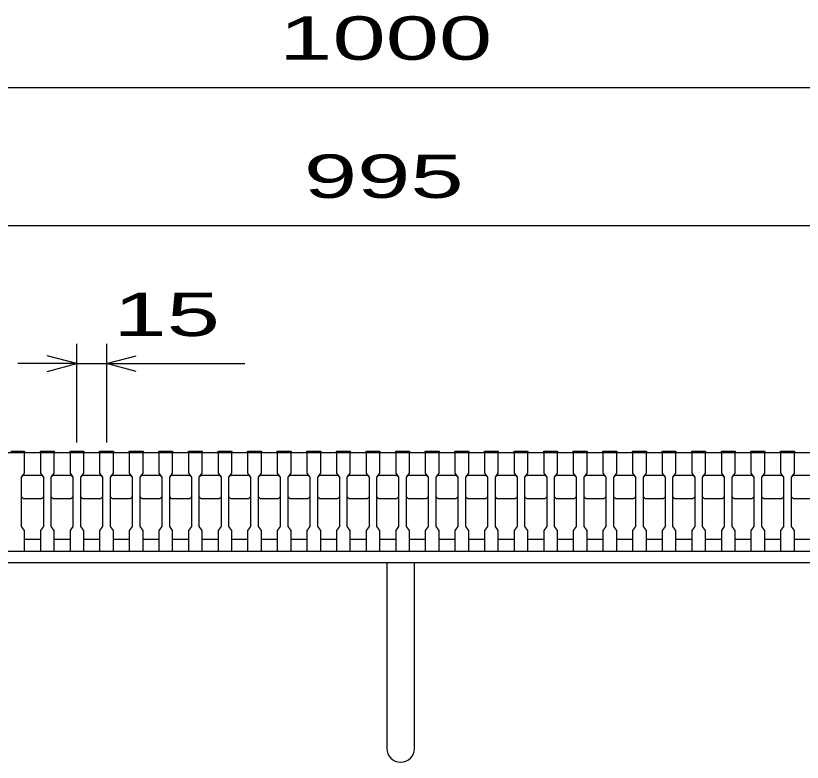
# Model space of a CAD drawing. Units: millimetres, scale not verified. Extents: x -1820 to 1736, y -1282 to 1048.
# Drawn here: x -1111.5 to -713, y -699.5 to -321.2 of the extents above; entities that cross this region are included whole.
import ezdxf
from ezdxf.enums import TextEntityAlignment as Align

# ---------------------------------------------------------------- set-up
doc = ezdxf.new("R2010")
doc.units = ezdxf.units.MM
doc.header["$LTSCALE"] = 10
for name, color, linetype, lineweight in [('16', 3, 'Continuous', 25), ('19', 6, 'Continuous', 25), ('22', 4, 'Continuous', 25)]:
    doc.layers.add(name, color=color, linetype=linetype, lineweight=lineweight)
doc.styles.add('ベクトル', font='')
doc.styles.get('ベクトル').set_extended_font_data('ベクトル')

msp = doc.modelspace()

# ---------------------------------------------------------------- linework, layer by layer
at = {"layer": '16'}
for p, q in [((-1114, -541.8), (-1107, -541.8)), ((-1107, -541.8), (-1107, -542.5)), ((-1099, -542.5), (-1099, -541.8)), ((-1099, -541.8), (-1092, -541.8)), ((-1092, -541.8), (-1092, -542.5)), ((-1084, -542.5), (-1084, -541.8)), ((-1084, -541.8), (-1077, -541.8)), ((-1077, -541.8), (-1077, -542.5)), ((-1069, -542.5), (-1069, -541.8)), ((-1069, -541.8), (-1062, -541.8)), ((-1062, -541.8), (-1062, -542.5)), ((-1054, -542.5), (-1054, -541.8)), ((-1054, -541.8), (-1047, -541.8)), ((-1047, -541.8), (-1047, -542.5)), ((-1039, -542.5), (-1039, -541.8)), ((-1039, -541.8), (-1032, -541.8)), ((-1032, -541.8), (-1032, -542.5)), ((-1024, -542.5), (-1024, -541.8)), ((-1024, -541.8), (-1017, -541.8)), ((-1017, -541.8), (-1017, -542.5)), ((-1009, -542.5), (-1009, -541.8)), ((-1009, -541.8), (-1002, -541.8)), ((-1002, -541.8), (-1002, -542.5)), ((-994, -542.5), (-994, -541.8)), ((-994, -541.8), (-987, -541.8)), ((-987, -541.8), (-987, -542.5)), ((-979, -542.5), (-979, -541.8)), ((-979, -541.8), (-972, -541.8)), ((-972, -541.8), (-972, -542.5)), ((-964, -542.5), (-964, -541.8)), ((-964, -541.8), (-957, -541.8)), ((-957, -541.8), (-957, -542.5)), ((-949, -542.5), (-949, -541.8)), ((-949, -541.8), (-942, -541.8)), ((-942, -541.8), (-942, -542.5)), ((-934, -542.5), (-934, -541.8)), ((-934, -541.8), (-927, -541.8)), ((-927, -541.8), (-927, -542.5)), ((-919, -542.5), (-919, -541.8)), ((-919, -541.8), (-912, -541.8)), ((-912, -541.8), (-912, -542.5)), ((-904, -542.5), (-904, -541.8)), ((-904, -541.8), (-897, -541.8)), ((-897, -541.8), (-897, -542.5)), ((-889, -542.5), (-889, -541.8)), ((-889, -541.8), (-882, -541.8)), ((-882, -541.8), (-882, -542.5)), ((-874, -542.5), (-874, -541.8)), ((-874, -541.8), (-867, -541.8)), ((-867, -541.8), (-867, -542.5)), ((-859, -542.5), (-859, -541.8)), ((-859, -541.8), (-852, -541.8)), ((-852, -541.8), (-852, -542.5)), ((-844, -542.5), (-844, -541.8)), ((-844, -541.8), (-837, -541.8)), ((-837, -541.8), (-837, -542.5)), ((-829, -542.5), (-829, -541.8)), ((-829, -541.8), (-822, -541.8)), ((-822, -541.8), (-822, -542.5)), ((-814, -542.5), (-814, -541.8)), ((-814, -541.8), (-807, -541.8)), ((-807, -541.8), (-807, -542.5)), ((-799, -542.5), (-799, -541.8)), ((-799, -541.8), (-792, -541.8)), ((-792, -541.8), (-792, -542.5)), ((-784, -542.5), (-784, -541.8)), ((-784, -541.8), (-777, -541.8)), ((-777, -541.8), (-777, -542.5)), ((-769, -542.5), (-769, -541.8)), ((-769, -541.8), (-762, -541.8)), ((-762, -541.8), (-762, -542.5)), ((-754, -542.5), (-754, -541.8)), ((-754, -541.8), (-747, -541.8)), ((-747, -541.8), (-747, -542.5)), ((-739, -542.5), (-739, -541.8)), ((-739, -541.8), (-732, -541.8)), ((-732, -541.8), (-732, -542.5)), ((-724, -542.5), (-724, -541.8)), ((-724, -541.8), (-717, -541.8)), ((-717, -541.8), (-717, -542.5)), ((-1414, -542.5), (-419, -542.5)), ((-1107, -542.5), (-1114, -542.5)), ((-1107, -553), (-1107, -542.5)), ((-1099, -542.5), (-1099, -553)), ((-1092, -542.5), (-1099, -542.5)), ((-1092, -553), (-1092, -542.5)), ((-1084, -542.5), (-1084, -553)), ((-1077, -542.5), (-1084, -542.5)), ((-1077, -553), (-1077, -542.5)), ((-1069, -542.5), (-1069, -553)), ((-1062, -542.5), (-1069, -542.5)), ((-1062, -553), (-1062, -542.5)), ((-1054, -542.5), (-1054, -553)), ((-1047, -542.5), (-1054, -542.5)), ((-1047, -553), (-1047, -542.5)), ((-1039, -542.5), (-1039, -553)), ((-1032, -542.5), (-1039, -542.5)), ((-1032, -553), (-1032, -542.5)), ((-1024, -542.5), (-1024, -553)), ((-1017, -542.5), (-1024, -542.5)), ((-1017, -553), (-1017, -542.5)), ((-1009, -542.5), (-1009, -553)), ((-1002, -542.5), (-1009, -542.5)), ((-1002, -553), (-1002, -542.5)), ((-994, -542.5), (-994, -553)), ((-987, -542.5), (-994, -542.5)), ((-987, -553), (-987, -542.5)), ((-979, -542.5), (-979, -553)), ((-972, -542.5), (-979, -542.5)), ((-972, -553), (-972, -542.5)), ((-964, -542.5), (-964, -553)), ((-957, -542.5), (-964, -542.5)), ((-957, -553), (-957, -542.5)), ((-949, -542.5), (-949, -553)), ((-942, -542.5), (-949, -542.5)), ((-942, -553), (-942, -542.5)), ((-934, -542.5), (-934, -553)), ((-927, -542.5), (-934, -542.5)), ((-927, -553), (-927, -542.5)), ((-919, -542.5), (-919, -553)), ((-912, -542.5), (-919, -542.5)), ((-912, -553), (-912, -542.5)), ((-904, -542.5), (-904, -553)), ((-897, -542.5), (-904, -542.5)), ((-897, -553), (-897, -542.5)), ((-889, -542.5), (-889, -553)), ((-882, -542.5), (-889, -542.5)), ((-882, -553), (-882, -542.5)), ((-874, -542.5), (-874, -553)), ((-867, -542.5), (-874, -542.5)), ((-867, -553), (-867, -542.5)), ((-859, -542.5), (-859, -553)), ((-852, -542.5), (-859, -542.5)), ((-852, -553), (-852, -542.5)), ((-844, -542.5), (-844, -553)), ((-837, -542.5), (-844, -542.5)), ((-837, -553), (-837, -542.5)), ((-829, -542.5), (-829, -553)), ((-822, -542.5), (-829, -542.5)), ((-822, -553), (-822, -542.5)), ((-814, -542.5), (-814, -553)), ((-807, -542.5), (-814, -542.5)), ((-807, -553), (-807, -542.5)), ((-799, -542.5), (-799, -553)), ((-792, -542.5), (-799, -542.5)), ((-792, -553), (-792, -542.5)), ((-784, -542.5), (-784, -553)), ((-777, -542.5), (-784, -542.5)), ((-777, -553), (-777, -542.5)), ((-769, -542.5), (-769, -553)), ((-762, -542.5), (-769, -542.5)), ((-762, -553), (-762, -542.5)), ((-754, -542.5), (-754, -553)), ((-747, -542.5), (-754, -542.5)), ((-747, -553), (-747, -542.5)), ((-739, -542.5), (-739, -553)), ((-732, -542.5), (-739, -542.5)), ((-732, -553), (-732, -542.5)), ((-724, -542.5), (-724, -553)), ((-717, -542.5), (-724, -542.5)), ((-717, -553), (-717, -542.5)), ((-1108.5, -555), (-1107, -553)), ((-1099, -553), (-1097.5, -555)), ((-1093.5, -555), (-1092, -553)), ((-1084, -553), (-1082.5, -555)), ((-1078.5, -555), (-1077, -553)), ((-1069, -553), (-1067.5, -555)), ((-1063.5, -555), (-1062, -553)), ((-1054, -553), (-1052.5, -555)), ((-1048.5, -555), (-1047, -553)), ((-1039, -553), (-1037.5, -555)), ((-1033.5, -555), (-1032, -553)), ((-1024, -553), (-1022.5, -555)), ((-1018.5, -555), (-1017, -553)), ((-1009, -553), (-1007.5, -555)), ((-1003.5, -555), (-1002, -553)), ((-994, -553), (-992.5, -555)), ((-988.5, -555), (-987, -553)), ((-979, -553), (-977.5, -555)), ((-973.5, -555), (-972, -553)), ((-964, -553), (-962.5, -555)), ((-958.5, -555), (-957, -553)), ((-949, -553), (-947.5, -555)), ((-943.5, -555), (-942, -553)), ((-934, -553), (-932.5, -555)), ((-928.5, -555), (-927, -553)), ((-919, -553), (-917.5, -555)), ((-913.5, -555), (-912, -553)), ((-904, -553), (-902.5, -555)), ((-898.5, -555), (-897, -553)), ((-889, -553), (-887.5, -555)), ((-883.5, -555), (-882, -553)), ((-874, -553), (-872.5, -555)), ((-868.5, -555), (-867, -553)), ((-859, -553), (-857.5, -555)), ((-853.5, -555), (-852, -553)), ((-844, -553), (-842.5, -555)), ((-838.5, -555), (-837, -553)), ((-829, -553), (-827.5, -555)), ((-823.5, -555), (-822, -553)), ((-814, -553), (-812.5, -555)), ((-808.5, -555), (-807, -553)), ((-799, -553), (-797.5, -555)), ((-793.5, -555), (-792, -553)), ((-784, -553), (-782.5, -555)), ((-778.5, -555), (-777, -553)), ((-769, -553), (-767.5, -555)), ((-763.5, -555), (-762, -553)), ((-754, -553), (-752.5, -555)), ((-748.5, -555), (-747, -553)), ((-739, -553), (-737.5, -555)), ((-733.5, -555), (-732, -553)), ((-724, -553), (-722.5, -555)), ((-718.5, -555), (-717, -553)), ((-1108.5, -555), (-1107.5, -554)), ((-1108.5, -580), (-1108.5, -555)), ((-1107.5, -554), (-1098.5, -554)), ((-1098.5, -554), (-1097.5, -555)), ((-1097.5, -555), (-1097.5, -580)), ((-1093.5, -555), (-1092.5, -554)), ((-1093.5, -580), (-1093.5, -555)), ((-1092.5, -554), (-1083.5, -554)), ((-1083.5, -554), (-1082.5, -555)), ((-1082.5, -555), (-1082.5, -580)), ((-1078.5, -555), (-1077.5, -554)), ((-1078.5, -580), (-1078.5, -555)), ((-1077.5, -554), (-1068.5, -554)), ((-1068.5, -554), (-1067.5, -555)), ((-1067.5, -555), (-1067.5, -580)), ((-1063.5, -555), (-1062.5, -554)), ((-1063.5, -580), (-1063.5, -555)), ((-1062.5, -554), (-1053.5, -554)), ((-1053.5, -554), (-1052.5, -555)), ((-1052.5, -555), (-1052.5, -580)), ((-1048.5, -555), (-1047.5, -554)), ((-1048.5, -580), (-1048.5, -555)), ((-1047.5, -554), (-1038.5, -554)), ((-1038.5, -554), (-1037.5, -555)), ((-1037.5, -555), (-1037.5, -580)), ((-1033.5, -555), (-1032.5, -554)), ((-1033.5, -580), (-1033.5, -555)), ((-1032.5, -554), (-1023.5, -554)), ((-1023.5, -554), (-1022.5, -555)), ((-1022.5, -555), (-1022.5, -580)), ((-1018.5, -555), (-1017.5, -554)), ((-1018.5, -580), (-1018.5, -555)), ((-1017.5, -554), (-1008.5, -554)), ((-1008.5, -554), (-1007.5, -555)), ((-1007.5, -555), (-1007.5, -580)), ((-1003.5, -555), (-1002.5, -554)), ((-1003.5, -580), (-1003.5, -555)), ((-1002.5, -554), (-993.5, -554)), ((-993.5, -554), (-992.5, -555)), ((-992.5, -555), (-992.5, -580)), ((-988.5, -555), (-987.5, -554)), ((-988.5, -580), (-988.5, -555)), ((-987.5, -554), (-978.5, -554)), ((-978.5, -554), (-977.5, -555)), ((-977.5, -555), (-977.5, -580)), ((-973.5, -555), (-972.5, -554)), ((-973.5, -580), (-973.5, -555)), ((-972.5, -554), (-963.5, -554)), ((-963.5, -554), (-962.5, -555)), ((-962.5, -555), (-962.5, -580)), ((-958.5, -555), (-957.5, -554)), ((-958.5, -580), (-958.5, -555)), ((-957.5, -554), (-948.5, -554)), ((-948.5, -554), (-947.5, -555)), ((-947.5, -555), (-947.5, -580)), ((-943.5, -555), (-942.5, -554)), ((-943.5, -580), (-943.5, -555)), ((-942.5, -554), (-933.5, -554)), ((-933.5, -554), (-932.5, -555)), ((-932.5, -555), (-932.5, -580)), ((-928.5, -555), (-927.5, -554)), ((-928.5, -580), (-928.5, -555)), ((-927.5, -554), (-918.5, -554)), ((-918.5, -554), (-917.5, -555)), ((-917.5, -555), (-917.5, -580)), ((-913.5, -555), (-912.5, -554)), ((-913.5, -580), (-913.5, -555)), ((-912.5, -554), (-903.5, -554)), ((-903.5, -554), (-902.5, -555)), ((-902.5, -555), (-902.5, -580)), ((-898.5, -555), (-897.5, -554)), ((-898.5, -580), (-898.5, -555)), ((-897.5, -554), (-888.5, -554)), ((-888.5, -554), (-887.5, -555)), ((-887.5, -555), (-887.5, -580)), ((-883.5, -555), (-882.5, -554)), ((-883.5, -580), (-883.5, -555)), ((-882.5, -554), (-873.5, -554)), ((-873.5, -554), (-872.5, -555)), ((-872.5, -555), (-872.5, -580)), ((-868.5, -555), (-867.5, -554)), ((-868.5, -580), (-868.5, -555)), ((-867.5, -554), (-858.5, -554)), ((-858.5, -554), (-857.5, -555)), ((-857.5, -555), (-857.5, -580)), ((-853.5, -555), (-852.5, -554)), ((-853.5, -580), (-853.5, -555)), ((-852.5, -554), (-843.5, -554)), ((-843.5, -554), (-842.5, -555)), ((-842.5, -555), (-842.5, -580)), ((-838.5, -555), (-837.5, -554)), ((-838.5, -580), (-838.5, -555)), ((-837.5, -554), (-828.5, -554)), ((-828.5, -554), (-827.5, -555)), ((-827.5, -555), (-827.5, -580)), ((-823.5, -555), (-822.5, -554)), ((-823.5, -580), (-823.5, -555)), ((-822.5, -554), (-813.5, -554)), ((-813.5, -554), (-812.5, -555)), ((-812.5, -555), (-812.5, -580)), ((-808.5, -555), (-807.5, -554)), ((-808.5, -580), (-808.5, -555)), ((-807.5, -554), (-798.5, -554)), ((-798.5, -554), (-797.5, -555)), ((-797.5, -555), (-797.5, -580)), ((-793.5, -555), (-792.5, -554)), ((-793.5, -580), (-793.5, -555)), ((-792.5, -554), (-783.5, -554)), ((-783.5, -554), (-782.5, -555)), ((-782.5, -555), (-782.5, -580)), ((-778.5, -555), (-777.5, -554)), ((-778.5, -580), (-778.5, -555)), ((-777.5, -554), (-768.5, -554)), ((-768.5, -554), (-767.5, -555)), ((-767.5, -555), (-767.5, -580)), ((-763.5, -555), (-762.5, -554)), ((-763.5, -580), (-763.5, -555)), ((-762.5, -554), (-753.5, -554)), ((-753.5, -554), (-752.5, -555)), ((-752.5, -555), (-752.5, -580)), ((-748.5, -555), (-747.5, -554)), ((-748.5, -580), (-748.5, -555)), ((-747.5, -554), (-738.5, -554)), ((-738.5, -554), (-737.5, -555)), ((-737.5, -555), (-737.5, -580)), ((-733.5, -555), (-732.5, -554)), ((-733.5, -580), (-733.5, -555)), ((-732.5, -554), (-723.5, -554)), ((-723.5, -554), (-722.5, -555)), ((-722.5, -555), (-722.5, -580)), ((-718.5, -555), (-717.5, -554)), ((-718.5, -580), (-718.5, -555)), ((-717.5, -554), (-708.5, -554)), ((-1107.5, -566), (-1108.5, -565)), ((-1097.5, -565), (-1098.5, -566)), ((-1092.5, -566), (-1093.5, -565)), ((-1082.5, -565), (-1083.5, -566)), ((-1077.5, -566), (-1078.5, -565)), ((-1067.5, -565), (-1068.5, -566)), ((-1062.5, -566), (-1063.5, -565)), ((-1052.5, -565), (-1053.5, -566)), ((-1047.5, -566), (-1048.5, -565)), ((-1037.5, -565), (-1038.5, -566)), ((-1032.5, -566), (-1033.5, -565)), ((-1022.5, -565), (-1023.5, -566)), ((-1017.5, -566), (-1018.5, -565)), ((-1007.5, -565), (-1008.5, -566)), ((-1002.5, -566), (-1003.5, -565)), ((-992.5, -565), (-993.5, -566)), ((-987.5, -566), (-988.5, -565)), ((-977.5, -565), (-978.5, -566)), ((-972.5, -566), (-973.5, -565)), ((-962.5, -565), (-963.5, -566)), ((-957.5, -566), (-958.5, -565)), ((-947.5, -565), (-948.5, -566)), ((-942.5, -566), (-943.5, -565)), ((-932.5, -565), (-933.5, -566)), ((-927.5, -566), (-928.5, -565)), ((-917.5, -565), (-918.5, -566)), ((-912.5, -566), (-913.5, -565)), ((-902.5, -565), (-903.5, -566)), ((-897.5, -566), (-898.5, -565)), ((-887.5, -565), (-888.5, -566)), ((-882.5, -566), (-883.5, -565)), ((-872.5, -565), (-873.5, -566)), ((-867.5, -566), (-868.5, -565)), ((-857.5, -565), (-858.5, -566)), ((-852.5, -566), (-853.5, -565)), ((-842.5, -565), (-843.5, -566)), ((-837.5, -566), (-838.5, -565)), ((-827.5, -565), (-828.5, -566)), ((-822.5, -566), (-823.5, -565)), ((-812.5, -565), (-813.5, -566)), ((-807.5, -566), (-808.5, -565)), ((-797.5, -565), (-798.5, -566)), ((-792.5, -566), (-793.5, -565)), ((-782.5, -565), (-783.5, -566)), ((-777.5, -566), (-778.5, -565)), ((-767.5, -565), (-768.5, -566)), ((-762.5, -566), (-763.5, -565)), ((-752.5, -565), (-753.5, -566)), ((-747.5, -566), (-748.5, -565)), ((-737.5, -565), (-738.5, -566)), ((-732.5, -566), (-733.5, -565)), ((-722.5, -565), (-723.5, -566)), ((-717.5, -566), (-718.5, -565)), ((-1098.5, -566), (-1107.5, -566)), ((-1083.5, -566), (-1092.5, -566)), ((-1068.5, -566), (-1077.5, -566)), ((-1053.5, -566), (-1062.5, -566)), ((-1038.5, -566), (-1047.5, -566)), ((-1023.5, -566), (-1032.5, -566)), ((-1008.5, -566), (-1017.5, -566)), ((-993.5, -566), (-1002.5, -566)), ((-978.5, -566), (-987.5, -566)), ((-963.5, -566), (-972.5, -566)), ((-948.5, -566), (-957.5, -566)), ((-933.5, -566), (-942.5, -566)), ((-918.5, -566), (-927.5, -566)), ((-903.5, -566), (-912.5, -566)), ((-888.5, -566), (-897.5, -566)), ((-873.5, -566), (-882.5, -566)), ((-858.5, -566), (-867.5, -566)), ((-843.5, -566), (-852.5, -566)), ((-828.5, -566), (-837.5, -566)), ((-813.5, -566), (-822.5, -566)), ((-798.5, -566), (-807.5, -566)), ((-783.5, -566), (-792.5, -566)), ((-768.5, -566), (-777.5, -566)), ((-753.5, -566), (-762.5, -566)), ((-738.5, -566), (-747.5, -566)), ((-723.5, -566), (-732.5, -566)), ((-708.5, -566), (-717.5, -566)), ((-1107, -582), (-1108.5, -580)), ((-1097.5, -580), (-1099, -582)), ((-1092, -582), (-1093.5, -580)), ((-1082.5, -580), (-1084, -582)), ((-1077, -582), (-1078.5, -580)), ((-1067.5, -580), (-1069, -582)), ((-1062, -582), (-1063.5, -580)), ((-1052.5, -580), (-1054, -582)), ((-1047, -582), (-1048.5, -580)), ((-1037.5, -580), (-1039, -582)), ((-1032, -582), (-1033.5, -580)), ((-1022.5, -580), (-1024, -582)), ((-1017, -582), (-1018.5, -580)), ((-1007.5, -580), (-1009, -582)), ((-1002, -582), (-1003.5, -580)), ((-992.5, -580), (-994, -582)), ((-987, -582), (-988.5, -580)), ((-977.5, -580), (-979, -582)), ((-972, -582), (-973.5, -580)), ((-962.5, -580), (-964, -582)), ((-957, -582), (-958.5, -580)), ((-947.5, -580), (-949, -582)), ((-942, -582), (-943.5, -580)), ((-932.5, -580), (-934, -582)), ((-927, -582), (-928.5, -580)), ((-917.5, -580), (-919, -582)), ((-912, -582), (-913.5, -580)), ((-902.5, -580), (-904, -582)), ((-897, -582), (-898.5, -580)), ((-887.5, -580), (-889, -582)), ((-882, -582), (-883.5, -580)), ((-872.5, -580), (-874, -582)), ((-867, -582), (-868.5, -580)), ((-857.5, -580), (-859, -582)), ((-852, -582), (-853.5, -580)), ((-842.5, -580), (-844, -582)), ((-837, -582), (-838.5, -580)), ((-827.5, -580), (-829, -582)), ((-822, -582), (-823.5, -580)), ((-812.5, -580), (-814, -582)), ((-807, -582), (-808.5, -580)), ((-797.5, -580), (-799, -582)), ((-792, -582), (-793.5, -580)), ((-782.5, -580), (-784, -582)), ((-777, -582), (-778.5, -580)), ((-767.5, -580), (-769, -582)), ((-762, -582), (-763.5, -580)), ((-752.5, -580), (-754, -582)), ((-747, -582), (-748.5, -580)), ((-737.5, -580), (-739, -582)), ((-732, -582), (-733.5, -580)), ((-722.5, -580), (-724, -582)), ((-717, -582), (-718.5, -580)), ((-1107, -592.5), (-1107, -582)), ((-1099, -582), (-1099, -592.5)), ((-1092, -592.5), (-1092, -582)), ((-1084, -582), (-1084, -592.5)), ((-1077, -592.5), (-1077, -582)), ((-1069, -582), (-1069, -592.5)), ((-1062, -592.5), (-1062, -582)), ((-1054, -582), (-1054, -592.5)), ((-1047, -592.5), (-1047, -582)), ((-1039, -582), (-1039, -592.5)), ((-1032, -592.5), (-1032, -582)), ((-1024, -582), (-1024, -592.5)), ((-1017, -592.5), (-1017, -582)), ((-1009, -582), (-1009, -592.5)), ((-1002, -592.5), (-1002, -582)), ((-994, -582), (-994, -592.5)), ((-987, -592.5), (-987, -582)), ((-979, -582), (-979, -592.5)), ((-972, -592.5), (-972, -582)), ((-964, -582), (-964, -592.5)), ((-957, -592.5), (-957, -582)), ((-949, -582), (-949, -592.5)), ((-942, -592.5), (-942, -582)), ((-934, -582), (-934, -592.5)), ((-927, -592.5), (-927, -582)), ((-919, -582), (-919, -592.5)), ((-912, -592.5), (-912, -582)), ((-904, -582), (-904, -592.5)), ((-897, -592.5), (-897, -582)), ((-889, -582), (-889, -592.5)), ((-882, -592.5), (-882, -582)), ((-874, -582), (-874, -592.5)), ((-867, -592.5), (-867, -582)), ((-859, -582), (-859, -592.5)), ((-852, -592.5), (-852, -582)), ((-844, -582), (-844, -592.5)), ((-837, -592.5), (-837, -582)), ((-829, -582), (-829, -592.5)), ((-822, -592.5), (-822, -582)), ((-814, -582), (-814, -592.5)), ((-807, -592.5), (-807, -582)), ((-799, -582), (-799, -592.5)), ((-792, -592.5), (-792, -582)), ((-784, -582), (-784, -592.5)), ((-777, -592.5), (-777, -582)), ((-769, -582), (-769, -592.5)), ((-762, -592.5), (-762, -582)), ((-754, -582), (-754, -592.5)), ((-747, -592.5), (-747, -582)), ((-739, -582), (-739, -592.5)), ((-732, -592.5), (-732, -582)), ((-724, -582), (-724, -592.5)), ((-717, -592.5), (-717, -582)), ((-1107, -586.5), (-1099, -586.5)), ((-1092, -586.5), (-1084, -586.5)), ((-1077, -586.5), (-1069, -586.5)), ((-1062, -586.5), (-1054, -586.5)), ((-1047, -586.5), (-1039, -586.5)), ((-1032, -586.5), (-1024, -586.5)), ((-1017, -586.5), (-1009, -586.5)), ((-1002, -586.5), (-994, -586.5)), ((-987, -586.5), (-979, -586.5)), ((-972, -586.5), (-964, -586.5)), ((-957, -586.5), (-949, -586.5)), ((-942, -586.5), (-934, -586.5)), ((-927, -586.5), (-919, -586.5)), ((-912, -586.5), (-904, -586.5)), ((-897, -586.5), (-889, -586.5)), ((-882, -586.5), (-874, -586.5)), ((-867, -586.5), (-859, -586.5)), ((-852, -586.5), (-844, -586.5)), ((-837, -586.5), (-829, -586.5)), ((-822, -586.5), (-814, -586.5)), ((-807, -586.5), (-799, -586.5)), ((-792, -586.5), (-784, -586.5)), ((-777, -586.5), (-769, -586.5)), ((-762, -586.5), (-754, -586.5)), ((-747, -586.5), (-739, -586.5)), ((-732, -586.5), (-724, -586.5)), ((-717, -586.5), (-709, -586.5)), ((-1114, -592.5), (-1107, -592.5)), ((-1099, -592.5), (-1092, -592.5)), ((-1084, -592.5), (-1077, -592.5)), ((-1069, -592.5), (-1062, -592.5)), ((-1054, -592.5), (-1047, -592.5)), ((-1039, -592.5), (-1032, -592.5)), ((-1024, -592.5), (-1017, -592.5)), ((-1009, -592.5), (-1002, -592.5)), ((-994, -592.5), (-987, -592.5)), ((-979, -592.5), (-972, -592.5)), ((-964, -592.5), (-957, -592.5)), ((-949, -592.5), (-942, -592.5)), ((-934, -592.5), (-927, -592.5)), ((-919, -592.5), (-912, -592.5)), ((-904, -592.5), (-897, -592.5)), ((-889, -592.5), (-882, -592.5)), ((-874, -592.5), (-867, -592.5)), ((-859, -592.5), (-852, -592.5)), ((-844, -592.5), (-837, -592.5)), ((-829, -592.5), (-822, -592.5)), ((-814, -592.5), (-807, -592.5)), ((-799, -592.5), (-792, -592.5)), ((-784, -592.5), (-777, -592.5)), ((-769, -592.5), (-762, -592.5)), ((-754, -592.5), (-747, -592.5)), ((-739, -592.5), (-732, -592.5)), ((-724, -592.5), (-717, -592.5))]:
    msp.add_line(p, q, dxfattribs=at)
at = {"layer": '19'}
for p, q in [((-1416.5, -592.5), (-416.5, -592.5)), ((-416.5, -598.5), (-1416.5, -598.5)), ((-923.5, -598.5), (-923.5, -692.5)), ((-909.5, -692.5), (-909.5, -598.5))]:
    msp.add_line(p, q, dxfattribs=at)
msp.add_arc((-916.5, -692.5), 7, 180, 0, dxfattribs=at)
at = {"layer": '22'}
for p, q in [((-1416.5, -357.5), (-416.5, -357.5)), ((-1414, -427.5), (-419, -427.5)), ((-1080.5, -537.5), (-1080.5, -487.5)), ((-1065.5, -487.5), (-1065.5, -537.5)), ((-1080.5, -497.5), (-1095.5, -493.5)), ((-1065.5, -497.5), (-1050.5, -493.5)), ((-1080.5, -497.5), (-1110.5, -497.5)), ((-1095.5, -501.5), (-1080.5, -497.5)), ((-1080.5, -497.5), (-1065.5, -497.5)), ((-1050.5, -501.5), (-1065.5, -497.5)), ((-1065.5, -497.5), (-995.5, -497.5))]:
    msp.add_line(p, q, dxfattribs=at)

# ---------------------------------------------------------------- texts
at = {"layer": '22', "color": 2, "style": 'ベクトル', "width": 1.65}
for s, p in [(' 1000 ', (-991.5, -332.5)), (' 995 ', (-979, -402.5)), (' 15 ', (-1075.5, -472.5))]:
    msp.add_text(s, height=21.99, dxfattribs=at).set_placement(p, align=Align.MIDDLE_LEFT)

doc.saveas('drawing.dxf')
